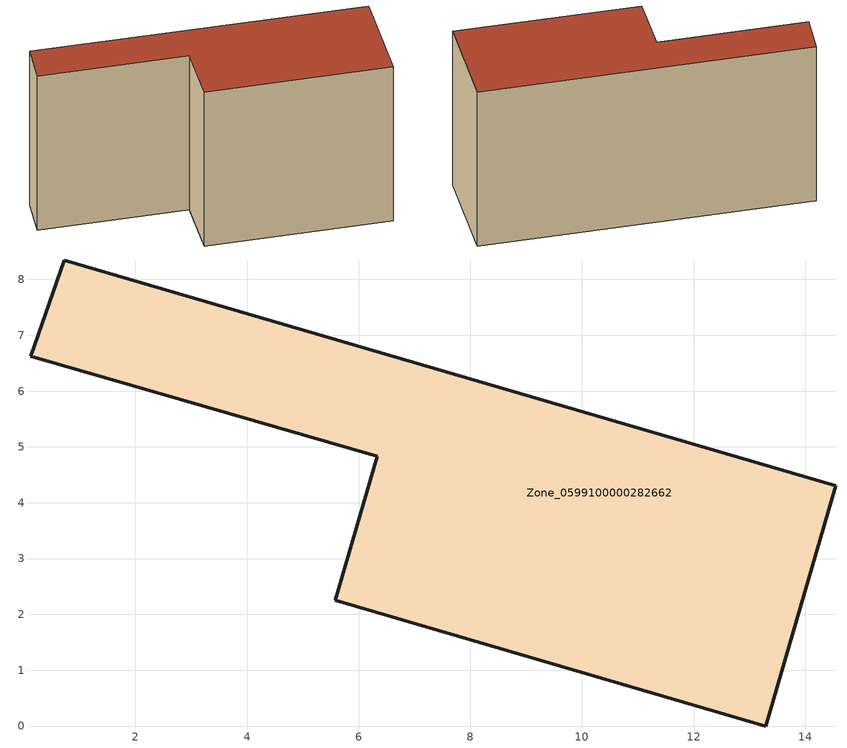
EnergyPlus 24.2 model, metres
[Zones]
Zone_0599100000282662
 floor ground (C_G): 0.73,8.35 14.55,4.3 13.29,0 5.58,2.25 6.33,4.83 0.12,6.63 z0
 wall outside (C_F): 5.58,2.25 13.29,0 14.55,4.3 0.73,8.35 0.12,6.63 6.33,4.83 5.58,2.25 z0:7.78
 roof outside (C_R): 0.73,8.35 0.12,6.63 6.33,4.83 5.58,2.25 13.29,0 14.55,4.3 z7.78
[BUILDING]
Pand.0599100000282662: North Axis=0; Terrain=City; Loads Convergence Tolerance Value=0.04; Temperature Convergence Tolerance Value=0.4; Solar Distribution=FullExterior; Maximum Number of Warmup Days=25; Minimum Number of Warmup Days=1
[Site:Location]
Rotterdam.The.Hague.AP_ZH_NLD Design_Conditions: Latitude=51.96; Longitude=4.45; Time Zone=1; Elevation=-4.5
[SITE:GROUNDTEMPERATURE:BUILDINGSURFACE]
18, 18, 18, 18, 18, 18, 18, 18, 18, 18, 18, 18
[MATERIAL] Thermal Absorptance=0.9; Solar Absorptance=0.7; Visible Absorptance=0.7
Name | Roughness | Thickness | Conductivity | Density | Specific Heat
G.TI.1946 | MediumSmooth | 0.15 | 1 | 540 | 1210
F.TI.1946 | Rough | 0.3 | 0.857143 | 1920 | 840
R.TI.1946 | MediumRough | 0.2 | 0.1 | 1500 | 1000
[CONSTRUCTION]
C_G: G.TI.1946
C_F: F.TI.1946
C_R: R.TI.1946
[ZONE]
Zone_0599100000282662: Type=1; Multiplier=1; Ceiling Height=Autocalculate; Volume=Autocalculate; Floor Area=autocalculate; Part of Total Floor Area=Yes
[ZONEINFILTRATION:DESIGNFLOWRATE]
Infil_Zone_0599100000282662: Zone or ZoneList or Space or SpaceList=Zone_0599100000282662; Schedule=AlwaysOn; Design Flow Rate Calculation Method=Flow/Area; Flow Rate per Floor Area=0.003; Constant Term Coefficient=1; Temperature Term Coefficient=0; Velocity Term Coefficient=0; Velocity Squared Term Coefficient=0
[HVACTEMPLATE:ZONE:IDEALLOADSAIRSYSTEM]
Zone_0599100000282662: Maximum Heating Supply Air Temperature=50; Minimum Cooling Supply Air Temperature=13; Maximum Heating Supply Air Humidity Ratio=0.0156; Minimum Cooling Supply Air Humidity Ratio=0.0077; Heating Limit=NoLimit; Cooling Limit=NoLimit; Dehumidification Control Type=ConstantSensibleHeatRatio; Cooling Sensible Heat Ratio=0.7; Dehumidification Setpoint=60; Humidification Control Type=None; Humidification Setpoint=30; Outdoor Air Method=None; Outdoor Air Flow Rate per Person=0.00944; Outdoor Air Flow Rate per Zone Floor Area=0; Outdoor Air Flow Rate per Zone=0; Demand Controlled Ventilation Type=None; Outdoor Air Economizer Type=NoEconomizer; Heat Recovery Type=None; Sensible Heat Recovery Effectiveness=0.7; Latent Heat Recovery Effectiveness=0.65
[ZONECONTROL:THERMOSTAT]
ThermostatControl_Zone_0599100000282662: Zone or ZoneList=Zone_0599100000282662; Control Type Schedule=DualSetpointControlType; Control 1=Thermostat_Zone_0599100000282662; Temperature Difference Between Cutout And Setpoint=0
[THERMOSTATSETPOINT:DUALSETPOINT]
Thermostat_Zone_0599100000282662: Heating Setpoint Temperature Schedule=HeatingSetpoint_Zone_0599100000282662; Cooling Setpoint Temperature Schedule=CoolingSetpoint_Zone_0599100000282662
[SCHEDULE:COMPACT]
HeatingSetpoint_Zone_0599100000282662: Through: 12/31, For: AllDays, Until: 24:00, 21
CoolingSetpoint_Zone_0599100000282662: Through: 12/31, For: AllDays, Until: 24:00, 24
DualSetpointControlType: Through: 12/31, For: AllDays, Until: 24:00, 4
AlwaysOn: Through: 12/31, For: AllDays, Until: 24:00, 1
